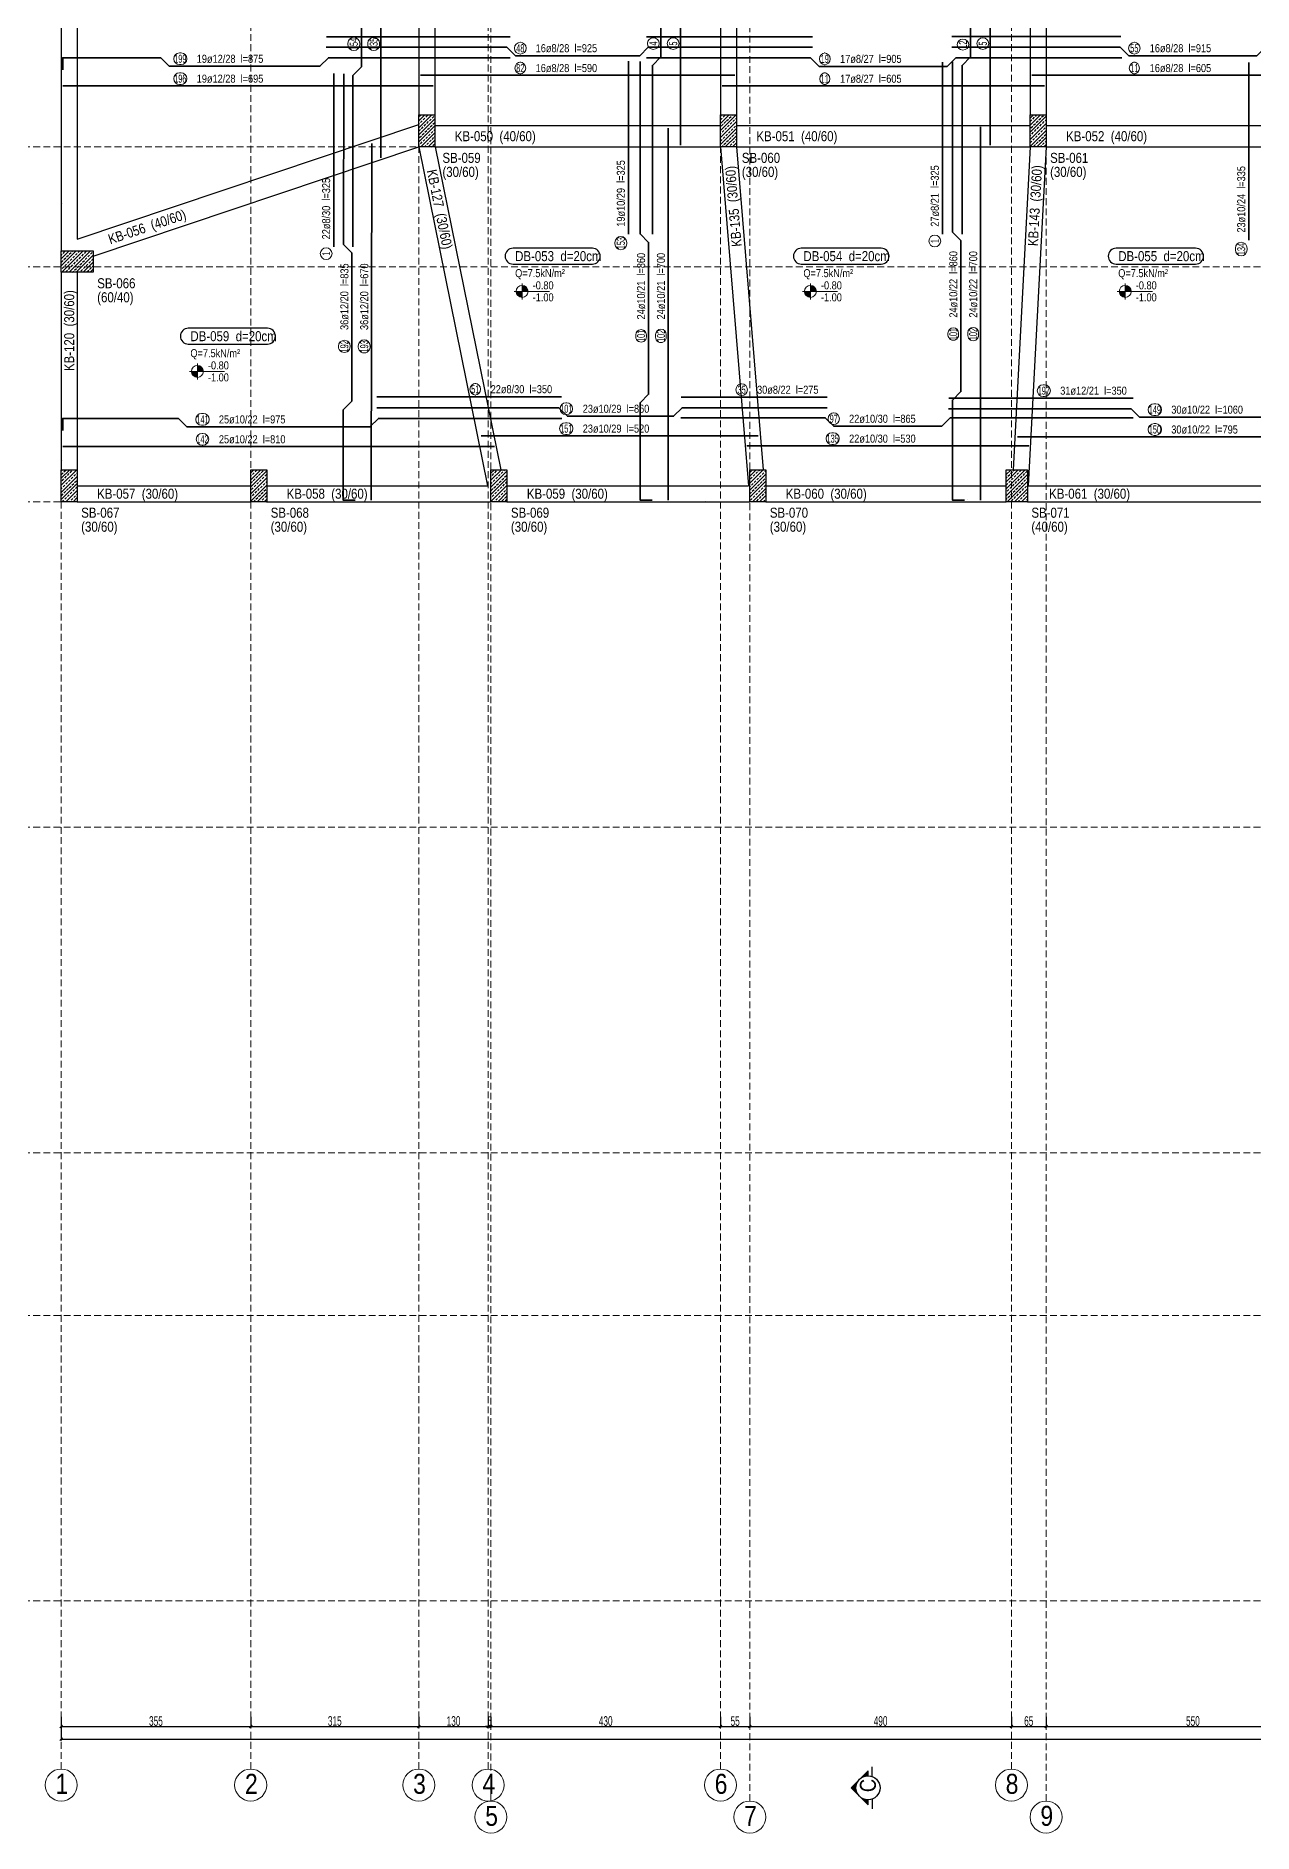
# Model space of a CAD drawing. Header units: millimetres. Extents: x 2300 to 11114, y 689 to 8824.
# Drawn here: x 3515 to 5795, y 749 to 4117 of the extents above; entities that cross this region are included whole.
import ezdxf
from ezdxf.enums import TextEntityAlignment as Align

# ---------------------------------------------------------------- set-up
doc = ezdxf.new("R2010")
doc.units = ezdxf.units.MM
doc.linetypes.add('DASHED', pattern=[19.05, 12.7, -6.35])
for name, color, linetype, lineweight in [('AKS BALONU (BEYKENT)', 7, 'Continuous', 20), ('AKS CIZGISI (BEYKENT)', 252, 'DASHED', 20), ('AKS NO (BEYKENT)', 3, 'Continuous', 20), ('AKS OLCU (BEYKENT)', 200, 'Continuous', 20), ('DONATI (BEYKENT)', 4, 'Continuous', 35), ('DONATI YAZISI (BEYKENT)', 3, 'Continuous', 20), ('DOSEME ISMI (BEYKENT)', 9, 'Continuous', 20), ('DOSEME PAFTA (BEYKENT)', 3, 'Continuous', 20), ('KESIT (BEYKENT)', 151, 'Continuous', 25), ('KESIT ISMI (BEYKENT)', 6, 'Continuous', 20), ('KIRIS (BEYKENT)', 2, 'Continuous', 30), ('KIRIS ISMI (BEYKENT)', 40, 'Continuous', 20), ('KOLON (BEYKENT)', 3, 'Continuous', 30), ('KOLON ISMI (BEYKENT)', 91, 'Continuous', 20), ('KOT CIZGI (BEYKENT)', 120, 'Continuous', 20), ('KOT YAZI (BEYKENT)', 7, 'Continuous', 20), ('POZ BALON (BEYKENT)', 14, 'Continuous', 20), ('POZ NO (BEYKENT)', 2, 'Continuous', 20), ('TARAMA (BEYKENT)', 252, 'Continuous', 25), ('YAZI (BEYKENT)', 140, 'Continuous', 20)]:
    doc.layers.add(name, color=color, linetype=linetype, lineweight=lineweight)
doc.styles.add('DONATI YAZISI (BEYKENT)', font='')
doc.styles.add('DSMOLC-50', font='bahnschrift light condensed', dxfattribs={"width": 0.75, "height": 18})
doc.styles.add('KOT (BEYKENT)', font='')
doc.styles.add('stastyle', font='RomanSTA.ttf')
doc.styles.add('YAZI (BEYKENT)', font='')
doc.styles.get('DONATI YAZISI (BEYKENT)').set_extended_font_data('Bahnschrift Light Condensed')
doc.styles.get('KOT (BEYKENT)').set_extended_font_data('Bahnschrift Light Condensed')
doc.styles.get('YAZI (BEYKENT)').set_extended_font_data('Bahnschrift Light Condensed')
doc.dimstyles.new('DSMOLC-50', dxfattribs={"dimtxt": 18, "dimasz": 5, "dimexe": 2, "dimexo": 2, "dimgap": 1, "dimtad": 1, "dimdec": 1, "dimrnd": 0.5, "dimzin": 12, "dimdsep": 46, "dimtxsty": 'DSMOLC-50', "dimblk": 'OBLIQUE', "dimblk1": 'OBLIQUE', "dimblk2": 'OBLIQUE', "dimcen": 0, "dimclrt": 7, "dimadec": 0, "dimazin": 0, "dimtfac": 1, "dimtdec": 4, "dimtix": 1, "dimtmove": 2, "dimatfit": 3, "dimfxl": 1, "dimtzin": 0, "dimarcsym": 0})
pattern_1 = [(45, (705.027, 417.84), (-6.629126, 6.629126), []), (45, (711.6565, 417.84), (-6.629126, 6.629126), [4.6875, -2.34375])]

# ---------------------------------------------------------------- blocks, each defined once
blk = doc.blocks.new('_Oblique')
at = {"color": 0, "linetype": 'ByBlock', "lineweight": -2}
blk.add_line((-0.5, -0.5), (0.5, 0.5), dxfattribs=at)
blk = doc.blocks.new('*D206')
at = {"layer": 'AKS OLCU (BEYKENT)', "color": 0, "lineweight": -2, "transparency": 16777216}
for p, q in [((3561.9, 966.6), (3561.9, 946.6)), ((3561.9, 948.6), (3916.9, 948.6)), ((3916.9, 966.6), (3916.9, 946.6))]:
    blk.add_line(p, q, dxfattribs=at)
at = {"layer": 'DEFPOINTS', "color": 0, "transparency": 16777216}
for p in [(3561.9, 968.6), (3916.9, 968.6), (3916.9, 948.6)]:
    blk.add_point(p, dxfattribs=at)
at = {"layer": 'AKS OLCU (BEYKENT)', "color": 0, "lineweight": -2, "transparency": 16777216, "xscale": 5, "yscale": 5, "zscale": 5, "rotation": 180}
blk.add_blockref('_Oblique', (3561.9, 948.6), dxfattribs=at)
at = {"layer": 'AKS OLCU (BEYKENT)', "color": 0, "lineweight": -2, "transparency": 16777216, "xscale": 5, "yscale": 5, "zscale": 5}
blk.add_blockref('_Oblique', (3916.9, 948.6), dxfattribs=at)
at = {"layer": 'AKS OLCU (BEYKENT)', "color": 7, "transparency": 16777216, "insert": (3739.4, 958.8), "char_height": 18, "attachment_point": 5, "style": 'DSMOLC-50'}
blk.add_mtext('355', dxfattribs=at)
blk = doc.blocks.new('*D207')
at = {"layer": 'AKS OLCU (BEYKENT)', "color": 0, "lineweight": -2, "transparency": 16777216}
for p, q in [((3916.9, 966.6), (3916.9, 946.6)), ((3916.9, 948.6), (4231.9, 948.6)), ((4231.9, 966.6), (4231.9, 946.6))]:
    blk.add_line(p, q, dxfattribs=at)
at = {"layer": 'DEFPOINTS', "color": 0, "transparency": 16777216}
for p in [(3916.9, 968.6), (4231.9, 968.6), (4231.9, 948.6)]:
    blk.add_point(p, dxfattribs=at)
at = {"layer": 'AKS OLCU (BEYKENT)', "color": 0, "lineweight": -2, "transparency": 16777216, "xscale": 5, "yscale": 5, "zscale": 5, "rotation": 180}
blk.add_blockref('_Oblique', (3916.9, 948.6), dxfattribs=at)
at = {"layer": 'AKS OLCU (BEYKENT)', "color": 0, "lineweight": -2, "transparency": 16777216, "xscale": 5, "yscale": 5, "zscale": 5}
blk.add_blockref('_Oblique', (4231.9, 948.6), dxfattribs=at)
at = {"layer": 'AKS OLCU (BEYKENT)', "color": 7, "transparency": 16777216, "insert": (4074.4, 958.8), "char_height": 18, "attachment_point": 5, "style": 'DSMOLC-50'}
blk.add_mtext('315', dxfattribs=at)
blk = doc.blocks.new('*D208')
at = {"layer": 'AKS OLCU (BEYKENT)', "color": 0, "lineweight": -2, "transparency": 16777216}
for p, q in [((4231.9, 966.6), (4231.9, 946.6)), ((4231.9, 948.6), (4361.9, 948.6)), ((4361.9, 966.6), (4361.9, 946.6))]:
    blk.add_line(p, q, dxfattribs=at)
at = {"layer": 'DEFPOINTS', "color": 0, "transparency": 16777216}
for p in [(4231.9, 968.6), (4361.9, 968.6), (4361.9, 948.6)]:
    blk.add_point(p, dxfattribs=at)
at = {"layer": 'AKS OLCU (BEYKENT)', "color": 0, "lineweight": -2, "transparency": 16777216, "xscale": 5, "yscale": 5, "zscale": 5, "rotation": 180}
blk.add_blockref('_Oblique', (4231.9, 948.6), dxfattribs=at)
at = {"layer": 'AKS OLCU (BEYKENT)', "color": 0, "lineweight": -2, "transparency": 16777216, "xscale": 5, "yscale": 5, "zscale": 5}
blk.add_blockref('_Oblique', (4361.9, 948.6), dxfattribs=at)
at = {"layer": 'AKS OLCU (BEYKENT)', "color": 7, "transparency": 16777216, "insert": (4296.9, 958.8), "char_height": 18, "attachment_point": 5, "style": 'DSMOLC-50'}
blk.add_mtext('130', dxfattribs=at)
blk = doc.blocks.new('*D209')
at = {"layer": 'AKS OLCU (BEYKENT)', "color": 0, "lineweight": -2, "transparency": 16777216}
for p, q in [((4361.9, 948.6), (4356.9, 948.6)), ((4361.9, 966.6), (4361.9, 946.6)), ((4361.9, 948.6), (4366.9, 948.6)), ((4366.9, 966.6), (4366.9, 946.6)), ((4366.9, 948.6), (4371.9, 948.6))]:
    blk.add_line(p, q, dxfattribs=at)
at = {"layer": 'DEFPOINTS', "color": 0, "transparency": 16777216}
for p in [(4361.9, 968.6), (4366.9, 968.6), (4366.9, 948.6)]:
    blk.add_point(p, dxfattribs=at)
at = {"layer": 'AKS OLCU (BEYKENT)', "color": 0, "lineweight": -2, "transparency": 16777216, "xscale": 5, "yscale": 5, "zscale": 5}
blk.add_blockref('_Oblique', (4361.9, 948.6), dxfattribs=at)
at = {"layer": 'AKS OLCU (BEYKENT)', "color": 0, "lineweight": -2, "transparency": 16777216, "xscale": 5, "yscale": 5, "zscale": 5, "rotation": 180}
blk.add_blockref('_Oblique', (4366.9, 948.6), dxfattribs=at)
at = {"layer": 'AKS OLCU (BEYKENT)', "color": 7, "transparency": 16777216, "insert": (4364.4, 958.7), "char_height": 18, "attachment_point": 5, "style": 'DSMOLC-50'}
blk.add_mtext('5', dxfattribs=at)
blk = doc.blocks.new('*D210')
at = {"layer": 'AKS OLCU (BEYKENT)', "color": 0, "lineweight": -2, "transparency": 16777216}
for p, q in [((4366.9, 966.6), (4366.9, 946.6)), ((4366.9, 948.6), (4796.9, 948.6)), ((4796.9, 966.6), (4796.9, 946.6))]:
    blk.add_line(p, q, dxfattribs=at)
at = {"layer": 'DEFPOINTS', "color": 0, "transparency": 16777216}
for p in [(4366.9, 968.6), (4796.9, 968.6), (4796.9, 948.6)]:
    blk.add_point(p, dxfattribs=at)
at = {"layer": 'AKS OLCU (BEYKENT)', "color": 0, "lineweight": -2, "transparency": 16777216, "xscale": 5, "yscale": 5, "zscale": 5, "rotation": 180}
blk.add_blockref('_Oblique', (4366.9, 948.6), dxfattribs=at)
at = {"layer": 'AKS OLCU (BEYKENT)', "color": 0, "lineweight": -2, "transparency": 16777216, "xscale": 5, "yscale": 5, "zscale": 5}
blk.add_blockref('_Oblique', (4796.9, 948.6), dxfattribs=at)
at = {"layer": 'AKS OLCU (BEYKENT)', "color": 7, "transparency": 16777216, "insert": (4581.9, 958.8), "char_height": 18, "attachment_point": 5, "style": 'DSMOLC-50'}
blk.add_mtext('430', dxfattribs=at)
blk = doc.blocks.new('*D211')
at = {"layer": 'AKS OLCU (BEYKENT)', "color": 0, "lineweight": -2, "transparency": 16777216}
for p, q in [((4796.9, 966.6), (4796.9, 946.6)), ((4796.9, 948.6), (4851.9, 948.6)), ((4851.9, 966.6), (4851.9, 946.6))]:
    blk.add_line(p, q, dxfattribs=at)
at = {"layer": 'DEFPOINTS', "color": 0, "transparency": 16777216}
for p in [(4796.9, 968.6), (4851.9, 968.6), (4851.9, 948.6)]:
    blk.add_point(p, dxfattribs=at)
at = {"layer": 'AKS OLCU (BEYKENT)', "color": 0, "lineweight": -2, "transparency": 16777216, "xscale": 5, "yscale": 5, "zscale": 5, "rotation": 180}
blk.add_blockref('_Oblique', (4796.9, 948.6), dxfattribs=at)
at = {"layer": 'AKS OLCU (BEYKENT)', "color": 0, "lineweight": -2, "transparency": 16777216, "xscale": 5, "yscale": 5, "zscale": 5}
blk.add_blockref('_Oblique', (4851.9, 948.6), dxfattribs=at)
at = {"layer": 'AKS OLCU (BEYKENT)', "color": 7, "transparency": 16777216, "insert": (4824.4, 958.7), "char_height": 18, "attachment_point": 5, "style": 'DSMOLC-50'}
blk.add_mtext('55', dxfattribs=at)
blk = doc.blocks.new('*D212')
at = {"layer": 'AKS OLCU (BEYKENT)', "color": 0, "lineweight": -2, "transparency": 16777216}
for p, q in [((4851.9, 966.6), (4851.9, 946.6)), ((4851.9, 948.6), (5341.9, 948.6)), ((5341.9, 966.6), (5341.9, 946.6))]:
    blk.add_line(p, q, dxfattribs=at)
at = {"layer": 'DEFPOINTS', "color": 0, "transparency": 16777216}
for p in [(4851.9, 968.6), (5341.9, 968.6), (5341.9, 948.6)]:
    blk.add_point(p, dxfattribs=at)
at = {"layer": 'AKS OLCU (BEYKENT)', "color": 0, "lineweight": -2, "transparency": 16777216, "xscale": 5, "yscale": 5, "zscale": 5, "rotation": 180}
blk.add_blockref('_Oblique', (4851.9, 948.6), dxfattribs=at)
at = {"layer": 'AKS OLCU (BEYKENT)', "color": 0, "lineweight": -2, "transparency": 16777216, "xscale": 5, "yscale": 5, "zscale": 5}
blk.add_blockref('_Oblique', (5341.9, 948.6), dxfattribs=at)
at = {"layer": 'AKS OLCU (BEYKENT)', "color": 7, "transparency": 16777216, "insert": (5096.9, 958.8), "char_height": 18, "attachment_point": 5, "style": 'DSMOLC-50'}
blk.add_mtext('490', dxfattribs=at)
blk = doc.blocks.new('*D213')
at = {"layer": 'AKS OLCU (BEYKENT)', "color": 0, "lineweight": -2, "transparency": 16777216}
for p, q in [((5341.9, 966.6), (5341.9, 946.6)), ((5341.9, 948.6), (5406.9, 948.6)), ((5406.9, 966.6), (5406.9, 946.6))]:
    blk.add_line(p, q, dxfattribs=at)
at = {"layer": 'DEFPOINTS', "color": 0, "transparency": 16777216}
for p in [(5341.9, 968.6), (5406.9, 968.6), (5406.9, 948.6)]:
    blk.add_point(p, dxfattribs=at)
at = {"layer": 'AKS OLCU (BEYKENT)', "color": 0, "lineweight": -2, "transparency": 16777216, "xscale": 5, "yscale": 5, "zscale": 5, "rotation": 180}
blk.add_blockref('_Oblique', (5341.9, 948.6), dxfattribs=at)
at = {"layer": 'AKS OLCU (BEYKENT)', "color": 0, "lineweight": -2, "transparency": 16777216, "xscale": 5, "yscale": 5, "zscale": 5}
blk.add_blockref('_Oblique', (5406.9, 948.6), dxfattribs=at)
at = {"layer": 'AKS OLCU (BEYKENT)', "color": 7, "transparency": 16777216, "insert": (5374.4, 958.7), "char_height": 18, "attachment_point": 5, "style": 'DSMOLC-50'}
blk.add_mtext('65', dxfattribs=at)
blk = doc.blocks.new('*D214')
at = {"layer": 'AKS OLCU (BEYKENT)', "color": 0, "lineweight": -2, "transparency": 16777216}
for p, q in [((5406.9, 966.6), (5406.9, 946.6)), ((5406.9, 948.6), (5956.9, 948.6)), ((5956.9, 966.6), (5956.9, 946.6))]:
    blk.add_line(p, q, dxfattribs=at)
at = {"layer": 'DEFPOINTS', "color": 0, "transparency": 16777216}
for p in [(5406.9, 968.6), (5956.9, 968.6), (5956.9, 948.6)]:
    blk.add_point(p, dxfattribs=at)
at = {"layer": 'AKS OLCU (BEYKENT)', "color": 0, "lineweight": -2, "transparency": 16777216, "xscale": 5, "yscale": 5, "zscale": 5, "rotation": 180}
blk.add_blockref('_Oblique', (5406.9, 948.6), dxfattribs=at)
at = {"layer": 'AKS OLCU (BEYKENT)', "color": 0, "lineweight": -2, "transparency": 16777216, "xscale": 5, "yscale": 5, "zscale": 5}
blk.add_blockref('_Oblique', (5956.9, 948.6), dxfattribs=at)
at = {"layer": 'AKS OLCU (BEYKENT)', "color": 7, "transparency": 16777216, "insert": (5681.9, 958.8), "char_height": 18, "attachment_point": 5, "style": 'DSMOLC-50'}
blk.add_mtext('550', dxfattribs=at)
blk = doc.blocks.new('*D246')
at = {"layer": 'AKS OLCU (BEYKENT)', "color": 0, "lineweight": -2, "transparency": 16777216}
for p, q in [((3561.9, 966.6), (3561.9, 922.6)), ((10671.9, 966.6), (10671.9, 922.6)), ((3561.9, 924.6), (10671.9, 924.6))]:
    blk.add_line(p, q, dxfattribs=at)
at = {"layer": 'DEFPOINTS', "color": 0, "transparency": 16777216}
for p in [(3561.9, 968.6), (10671.9, 968.6), (10671.9, 924.6)]:
    blk.add_point(p, dxfattribs=at)
at = {"layer": 'AKS OLCU (BEYKENT)', "color": 0, "lineweight": -2, "transparency": 16777216, "xscale": 5, "yscale": 5, "zscale": 5, "rotation": 180}
blk.add_blockref('_Oblique', (3561.9, 924.6), dxfattribs=at)
at = {"layer": 'AKS OLCU (BEYKENT)', "color": 0, "lineweight": -2, "transparency": 16777216, "xscale": 5, "yscale": 5, "zscale": 5}
blk.add_blockref('_Oblique', (10671.9, 924.6), dxfattribs=at)
at = {"layer": 'AKS OLCU (BEYKENT)', "color": 7, "transparency": 16777216, "insert": (7116.9, 934.8), "char_height": 18, "attachment_point": 5, "style": 'DSMOLC-50'}
blk.add_mtext('7110', dxfattribs=at)

msp = doc.modelspace()

# ---------------------------------------------------------------- hatches: boundary and pattern name
at = {"layer": 'KESIT (BEYKENT)', "lineweight": -3}
h = msp.add_hatch(color=256, dxfattribs=at)
h.dxf.hatch_style = 1
h.paths.add_polyline_path([(5057.38, 849.68), (5041.47, 833.77), (5057.38, 817.86, -0.1989124), (5050.79, 833.77, -0.1989124)])
h = msp.add_hatch(color=256, dxfattribs=at)
h.dxf.hatch_style = 1
h.paths.add_polyline_path([(5073.29, 865.59), (5057.38, 849.68, -0.1989124), (5073.29, 856.27)])
h = msp.add_hatch(color=256, dxfattribs=at)
h.dxf.hatch_style = 1
h.paths.add_polyline_path([(5073.29, 811.27, -0.1989124), (5057.38, 817.86), (5073.29, 801.95)])
at = {"layer": 'KOT CIZGI (BEYKENT)'}
h = msp.add_hatch(color=256, dxfattribs=at)
h.dxf.hatch_style = 1
h.paths.add_polyline_path([(4425.38, 3638.13), (4414.13, 3638.13, 0.4142136), (4425.38, 3626.88)])
h = msp.add_hatch(color=256, dxfattribs=at)
h.dxf.hatch_style = 1
h.paths.add_polyline_path([(4425.38, 3649.38), (4425.38, 3638.13), (4436.63, 3638.13, 0.4142136)])
h = msp.add_hatch(color=256, dxfattribs=at)
h.dxf.hatch_style = 1
h.paths.add_polyline_path([(4965.38, 3638.13), (4954.13, 3638.13, 0.4142136), (4965.38, 3626.88)])
h = msp.add_hatch(color=256, dxfattribs=at)
h.dxf.hatch_style = 1
h.paths.add_polyline_path([(4965.38, 3649.38), (4965.38, 3638.13), (4976.63, 3638.13, 0.4142136)])
h = msp.add_hatch(color=256, dxfattribs=at)
h.dxf.hatch_style = 1
h.paths.add_polyline_path([(5555.14, 3638.13), (5543.89, 3638.13, 0.4142136), (5555.14, 3626.88)])
h = msp.add_hatch(color=256, dxfattribs=at)
h.dxf.hatch_style = 1
h.paths.add_polyline_path([(5555.14, 3649.38), (5555.14, 3638.13), (5566.39, 3638.13, 0.4142136)])
h = msp.add_hatch(color=256, dxfattribs=at)
h.dxf.hatch_style = 1
h.paths.add_polyline_path([(3817.04, 3488.13), (3805.79, 3488.13, 0.4142136), (3817.04, 3476.88)])
h = msp.add_hatch(color=256, dxfattribs=at)
h.dxf.hatch_style = 1
h.paths.add_polyline_path([(3817.04, 3499.38), (3817.04, 3488.13), (3828.29, 3488.13, 0.4142136)])
at = {"layer": 'TARAMA (BEYKENT)'}
h = msp.add_hatch(dxfattribs=at)
h.set_pattern_fill('ANSI33', color=256, scale=1.5, style=0, pattern_type=0)
h.set_pattern_definition(pattern_1)
h.paths.add_polyline_path([(4231.88, 3968.91), (4261.88, 3968.91), (4261.88, 3908.91), (4231.88, 3908.91)], flags=0)
h = msp.add_hatch(dxfattribs=at)
h.set_pattern_fill('ANSI33', color=256, scale=1.5, style=0, pattern_type=0)
h.set_pattern_definition(pattern_1)
h.paths.add_polyline_path([(4796.88, 3968.91), (4826.88, 3968.91), (4826.88, 3908.91), (4796.88, 3908.91)], flags=0)
h = msp.add_hatch(dxfattribs=at)
h.set_pattern_fill('ANSI33', color=256, scale=1.5, style=0, pattern_type=0)
h.set_pattern_definition(pattern_1)
h.paths.add_polyline_path([(5376.88, 3968.91), (5406.88, 3968.91), (5406.88, 3908.91), (5376.88, 3908.91)], flags=0)
h = msp.add_hatch(dxfattribs=at)
h.set_pattern_fill('ANSI33', color=256, scale=1.5, style=0, pattern_type=0)
h.set_pattern_definition(pattern_1)
h.paths.add_polyline_path([(3561.88, 3713.91), (3621.88, 3713.91), (3621.88, 3673.91), (3561.88, 3673.91)], flags=0)
h = msp.add_hatch(dxfattribs=at)
h.set_pattern_fill('ANSI33', color=256, scale=1.5, style=0, pattern_type=0)
h.set_pattern_definition(pattern_1)
h.paths.add_polyline_path([(3561.88, 3303.91), (3591.88, 3303.91), (3591.88, 3243.91), (3561.88, 3243.91)], flags=0)
h = msp.add_hatch(dxfattribs=at)
h.set_pattern_fill('ANSI33', color=256, scale=1.5, style=0, pattern_type=0)
h.set_pattern_definition(pattern_1)
h.paths.add_polyline_path([(3916.88, 3303.91), (3946.88, 3303.91), (3946.88, 3243.91), (3916.88, 3243.91)], flags=0)
h = msp.add_hatch(dxfattribs=at)
h.set_pattern_fill('ANSI33', color=256, scale=1.5, style=0, pattern_type=0)
h.set_pattern_definition(pattern_1)
h.paths.add_polyline_path([(4366.88, 3303.91), (4396.88, 3303.91), (4396.88, 3243.91), (4366.88, 3243.91)], flags=0)
h = msp.add_hatch(dxfattribs=at)
h.set_pattern_fill('ANSI33', color=256, scale=1.5, style=0, pattern_type=0)
h.set_pattern_definition(pattern_1)
h.paths.add_polyline_path([(4851.88, 3303.91), (4881.88, 3303.91), (4881.88, 3243.91), (4851.88, 3243.91)], flags=0)
h = msp.add_hatch(dxfattribs=at)
h.set_pattern_fill('ANSI33', color=256, scale=1.5, style=0, pattern_type=0)
h.set_pattern_definition(pattern_1)
h.paths.add_polyline_path([(5331.88, 3303.91), (5371.88, 3303.91), (5371.88, 3243.91), (5331.88, 3243.91)], flags=0)

# ---------------------------------------------------------------- linework, layer by layer
at = {"layer": 'AKS BALONU (BEYKENT)'}
for centre in [(3561.88, 838.91), (3916.88, 838.91), (4231.88, 838.91), (4361.88, 838.91), (4796.88, 838.91), (5341.88, 838.91), (4366.88, 778.91), (4851.88, 778.91), (5406.88, 778.91)]:
    msp.add_circle(centre, 30, dxfattribs=at)
at = {"layer": 'AKS CIZGISI (BEYKENT)'}
for p, q in [((4366.88, 808.91), (4366.88, 8513.91)), ((4851.88, 808.91), (4851.88, 8513.91)), ((5406.88, 808.91), (5406.88, 8513.91)), ((3561.88, 868.91), (3561.88, 8453.91)), ((3916.88, 868.91), (3916.88, 8453.91)), ((4231.88, 868.91), (4231.88, 8453.91)), ((4361.88, 868.91), (4361.88, 8453.91)), ((4796.88, 868.91), (4796.88, 8453.91)), ((5341.88, 868.91), (5341.88, 8453.91)), ((3261.88, 3908.91), (10994.38, 3908.91)), ((3261.88, 3683.91), (10994.38, 3683.91)), ((3261.88, 3243.91), (10994.38, 3243.91)), ((3261.88, 2633.91), (10994.38, 2633.91)), ((3261.88, 2023.91), (10994.38, 2023.91)), ((3261.88, 1718.91), (10994.38, 1718.91)), ((3261.88, 1183.91), (10994.38, 1183.91))]:
    msp.add_line(p, q, dxfattribs=at)
at = {"layer": 'DONATI (BEYKENT)'}
for points in [[(4108.29, 3721.82), (4108.29, 4042.69), (4124.19, 4058.61), (4124.18, 4256.01), (4108.29, 4271.94), (4108.29, 4542.54)], [(4669.38, 3745.53), (4669.38, 4061.53), (4685.29, 4077.45), (4685.28, 4265.11), (4669.38, 4281.03), (4669.38, 4545.78)], [(5249.38, 3745.53), (5249.38, 4061.53), (5265.29, 4077.45), (5265.28, 4265.11), (5249.38, 4281.03), (5249.38, 4541.84)], [(4160.79, 3888.2), (4160.79, 4416.68)], [(4721.88, 3911.91), (4721.88, 4420.91)], [(5301.88, 3911.91), (5301.88, 4420.91)], [(4058.98, 4115.01), (4402.78, 4115.01)], [(4658.2, 4114.91), (4969.14, 4114.91)], [(5230.15, 4115.49), (5547.15, 4115.49)], [(3564.8, 4053.26), (3564.78, 4075.76), (3748.5, 4075.76), (3764.41, 4059.86), (4046.56, 4059.86), (4062.48, 4075.76), (4402.67, 4075.76)], [(4058.52, 4095.57), (4397, 4095.57), (4412.92, 4079.67), (4645.58, 4079.68), (4661.5, 4095.57), (4969.25, 4095.57)], [(4658.51, 4075.57), (4965.76, 4075.57), (4981.67, 4059.67), (5221.84, 4059.68), (5237.76, 4075.57), (5548.7, 4075.57)], [(5230.38, 4095.57), (5545.75, 4095.57), (5561.67, 4079.67), (5801.83, 4079.68), (5817.75, 4095.57), (6128.75, 4095.57)], [(4072.41, 3721.71), (4072.41, 4046.43)], [(4112.54, 3246.84), (4090.04, 3246.86), (4090.31, 3416.14), (4106.24, 3432.03), (4106.64, 3710.17), (4090.76, 3726.11), (4091.23, 4045.88)], [(4234.88, 4043.07), (4823.88, 4043.07)], [(4624.38, 3745.42), (4624.38, 4069.43)], [(4668.92, 3246.92), (4646.42, 3246.91), (4646.42, 3429.46), (4662.33, 3445.37), (4662.32, 3729.76), (4646.42, 3745.68), (4646.42, 4068.79)], [(5212.58, 3745.42), (5212.58, 4067.72)], [(5253.84, 3246.92), (5231.34, 3246.91), (5231.34, 3434.4), (5247.25, 3450.32), (5247.24, 3733.18), (5231.34, 3749.11), (5231.34, 4068.15)], [(5379.88, 4043.07), (5983.88, 4043.07)], [(5786.58, 3734.35), (5786.58, 4066.77)], [(3564.91, 4023.26), (4258.88, 4023.26)], [(4799.88, 4023.07), (5403.88, 4023.07)], [(4698.92, 3247.03), (4698.92, 3943.92)], [(5283.84, 3247.03), (5283.84, 3946.59)], [(4142.54, 3246.91), (4143.55, 3915.13)], [(4152.89, 3440.6), (4499.19, 3440.6)], [(4723.21, 3439.62), (4996.76, 3439.62)], [(5224.59, 3437.83), (5570.12, 3437.83)], [(4153, 3419.91), (4494.17, 3419.91), (4510.09, 3404), (4708.99, 3404.01), (4724.91, 3419.91), (4996.86, 3419.91)], [(5223.87, 3418.23), (5566.17, 3418.23), (5582.08, 3402.32), (5922.35, 3402.33), (5938.27, 3418.23), (6268.33, 3418.23)], [(3564.8, 3377.41), (3564.78, 3399.91), (3781.57, 3399.91), (3797.48, 3384), (4140.13, 3384.01), (4156.05, 3399.91), (4499.86, 3399.91)], [(4722.45, 3401.15), (4993.16, 3401.15), (5009.07, 3385.25), (5211.34, 3385.25), (5227.26, 3401.15), (5570.23, 3401.15)], [(3564.91, 3347.41), (4373.42, 3347.41)], [(4348.93, 3367.41), (4867.55, 3367.41)], [(4846.23, 3348.65), (5374.43, 3348.65)], [(5353.57, 3365.73), (6147.03, 3365.73)]]:
    msp.add_lwpolyline(points, dxfattribs=at)
at = {"layer": 'DOSEME PAFTA (BEYKENT)', "lineweight": -3}
for points in [[(4408.34, 3689.26), (4556.91, 3689.26, 1), (4556.91, 3718.93), (4408.34, 3718.93, 1)], [(4948.34, 3689.26), (5097.84, 3689.26, 1), (5097.84, 3718.93), (4948.34, 3718.93, 1)], [(5538.1, 3689.26), (5686.96, 3689.26, 1), (5686.96, 3718.93), (5538.1, 3718.93, 1)], [(3800.01, 3539.26), (3948.29, 3539.26, 1), (3948.29, 3568.93), (3800.01, 3568.93, 1)]]:
    msp.add_lwpolyline(points, format="xyb", close=True, dxfattribs=at)
at = {"layer": 'KESIT (BEYKENT)', "lineweight": -3, "flags": 128}
for points in [[(5073.29, 856.27), (5073.29, 865.59), (5041.47, 833.77), (5073.29, 801.95), (5073.29, 811.27)], [(5080.79, 854.98), (5080.79, 873.09)], [(5080.79, 812.56), (5080.79, 794.45)]]:
    msp.add_lwpolyline(points, dxfattribs=at)
at = {"layer": 'KESIT (BEYKENT)', "lineweight": -3}
msp.add_circle((5073.29, 833.77), 22.5, dxfattribs=at)
at = {"layer": 'KIRIS (BEYKENT)'}
for p, q in [((4231.78, 4378.91), (4231.78, 3968.81)), ((4261.88, 4378.91), (4261.78, 3968.81)), ((4796.78, 4378.91), (4796.78, 3968.81)), ((4826.88, 4378.91), (4826.78, 3968.81)), ((5376.98, 4378.91), (5376.98, 3968.81)), ((5406.88, 4378.91), (5406.98, 3968.81)), ((3561.78, 4343.91), (3561.78, 3713.91)), ((3591.88, 4343.91), (3591.88, 3736.18)), ((3591.88, 3736.18), (4231.78, 3951.07)), ((4261.78, 3948.91), (4796.78, 3948.91)), ((4826.78, 3948.91), (5376.98, 3948.91)), ((5406.98, 3948.91), (5956.78, 3948.91)), ((3621.78, 3704.01), (4231.61, 3908.81)), ((4231.9, 3908.81), (4360.79, 3273.91)), ((4262.5, 3908.91), (4796.78, 3908.91)), ((4262.5, 3908.91), (4385.33, 3303.81)), ((4796.89, 3908.81), (4849.4, 3273.91)), ((4826.99, 3908.91), (5376.88, 3908.91)), ((4826.99, 3908.81), (4877.03, 3303.81)), ((5376.88, 3908.81), (5345.04, 3303.81)), ((5406.92, 3908.81), (5373.5, 3273.91)), ((5406.98, 3908.91), (5956.78, 3908.91)), ((3561.78, 3673.91), (3561.78, 3303.81)), ((3591.88, 3673.91), (3591.78, 3303.81)), ((3591.78, 3273.91), (3916.78, 3273.91)), ((3946.78, 3273.91), (4360.79, 3273.91)), ((4396.78, 3273.91), (4849.4, 3273.91)), ((4881.78, 3273.91), (5331.88, 3273.91)), ((5373.5, 3273.91), (6141.88, 3273.91)), ((3591.78, 3243.91), (3916.78, 3243.91)), ((3946.78, 3243.91), (4366.78, 3243.91)), ((4396.78, 3243.91), (4851.78, 3243.91)), ((4881.78, 3243.91), (5331.88, 3243.91)), ((5371.88, 3243.91), (6141.88, 3243.91))]:
    msp.add_line(p, q, dxfattribs=at)
at = {"layer": 'KOLON (BEYKENT)'}
for points in [[(4231.88, 3968.91), (4261.88, 3968.91), (4261.88, 3908.91), (4231.88, 3908.91)], [(4796.88, 3968.91), (4826.88, 3968.91), (4826.88, 3908.91), (4796.88, 3908.91)], [(5376.88, 3968.91), (5406.88, 3968.91), (5406.88, 3908.91), (5376.88, 3908.91)], [(3561.88, 3713.91), (3621.88, 3713.91), (3621.88, 3673.91), (3561.88, 3673.91)], [(3561.88, 3303.91), (3591.88, 3303.91), (3591.88, 3243.91), (3561.88, 3243.91)], [(3916.88, 3303.91), (3946.88, 3303.91), (3946.88, 3243.91), (3916.88, 3243.91)], [(4366.88, 3303.91), (4396.88, 3303.91), (4396.88, 3243.91), (4366.88, 3243.91)], [(4851.88, 3303.91), (4881.88, 3303.91), (4881.88, 3243.91), (4851.88, 3243.91)], [(5331.88, 3303.91), (5371.88, 3303.91), (5371.88, 3243.91), (5331.88, 3243.91)]]:
    msp.add_lwpolyline(points, close=True, dxfattribs=at)
at = {"layer": 'KOT CIZGI (BEYKENT)'}
for p, q in [((4410.38, 3638.13), (4476.42, 3638.13)), ((4425.38, 3653.13), (4425.38, 3623.13)), ((4950.38, 3638.13), (5016.42, 3638.13)), ((4965.38, 3653.13), (4965.38, 3623.13)), ((5540.14, 3638.13), (5606.18, 3638.13)), ((5555.14, 3653.13), (5555.14, 3623.13)), ((3817.04, 3503.13), (3817.04, 3473.13)), ((3802.04, 3488.13), (3868.08, 3488.13))]:
    msp.add_line(p, q, dxfattribs=at)
for centre in [(4425.38, 3638.13), (4965.38, 3638.13), (5555.14, 3638.13), (3817.04, 3488.13)]:
    msp.add_circle(centre, 11.25, dxfattribs=at)
at = {"layer": 'POZ BALON (BEYKENT)'}
for p, q in [((3783.7, 4085), (3786.51, 4085)), ((4099.05, 4100.27), (4099.05, 4103.2)), ((4121.05, 4100.27), (4121.05, 4103.2)), ((4136.29, 4100.28), (4136.29, 4103.15)), ((4158.29, 4100.28), (4158.29, 4103.15)), ((4422.02, 4104.81), (4421.98, 4104.81)), ((4422.02, 4082.81), (4421.98, 4082.81)), ((4993.13, 4084.81), (4991.38, 4084.81)), ((5240.14, 4101.32), (5240.14, 4099.66)), ((5262.14, 4101.32), (5262.14, 4099.66)), ((5572.54, 4104.81), (5571.95, 4104.81)), ((5572.54, 4082.81), (5571.95, 4082.81)), ((3783.7, 4063), (3786.51, 4063)), ((3783.76, 4047.76), (3786.42, 4047.76)), ((4422.87, 4067.57), (4421.1, 4067.57)), ((4422.87, 4045.57), (4421.1, 4045.57)), ((4993.76, 4047.57), (4990.73, 4047.57)), ((4993.13, 4062.81), (4991.38, 4062.81)), ((5573.75, 4067.57), (5570.72, 4067.57)), ((5573.75, 4045.57), (5570.72, 4045.57)), ((3783.76, 4025.76), (3786.42, 4025.76)), ((4993.76, 4025.57), (4990.73, 4025.57)), ((4599.25, 3727.01), (4599.25, 3729.94)), ((4621.25, 3727.01), (4621.25, 3729.94)), ((5761.44, 3715.65), (5761.44, 3719.15)), ((5783.44, 3715.65), (5783.44, 3719.15)), ((4118.48, 3533.62), (4118.48, 3536.28)), ((4638.18, 3553.01), (4638.18, 3556.41)), ((4658.18, 3553.01), (4658.18, 3556.41)), ((4675.42, 3552.13), (4675.42, 3557.26)), ((4695.42, 3552.13), (4695.42, 3557.26)), ((5223.1, 3556.39), (5223.1, 3559.79)), ((5243.1, 3556.39), (5243.1, 3559.79)), ((5260.34, 3555.51), (5260.34, 3560.64)), ((5280.34, 3555.51), (5280.34, 3560.64)), ((4081.24, 3534.54), (4081.24, 3535.5)), ((4103.24, 3534.51), (4103.24, 3535.46)), ((4140.48, 3533.59), (4140.48, 3536.25)), ((4338.65, 3465.73), (4336.69, 3465.73)), ((4338.65, 3443.73), (4336.69, 3443.73)), ((4836.86, 3464.76), (4836.48, 3464.76)), ((4836.86, 3442.76), (4836.48, 3442.76)), ((5401.28, 3462.96), (5403.94, 3462.96)), ((5401.28, 3440.96), (5403.94, 3440.96)), ((3824.86, 3409.14), (3828.27, 3409.14)), ((4507.44, 3429.14), (4508.84, 3429.14)), ((4507.44, 3407.14), (4508.84, 3407.14)), ((5009.54, 3410.39), (5008.71, 3410.39)), ((5608.99, 3427.46), (5612.38, 3427.46)), ((5608.99, 3405.46), (5612.38, 3405.46)), ((3824.86, 3387.14), (3828.27, 3387.14)), ((3825.85, 3371.91), (3827.24, 3371.91)), ((4506.57, 3391.91), (4509.67, 3391.91)), ((4506.57, 3369.91), (4509.67, 3369.91)), ((5005.67, 3373.15), (5008.54, 3373.15)), ((5009.54, 3388.39), (5008.71, 3388.39)), ((5609.1, 3390.23), (5612.24, 3390.23)), ((5609.1, 3368.23), (5612.24, 3368.23)), ((3825.85, 3349.91), (3827.24, 3349.91)), ((5005.67, 3351.15), (5008.54, 3351.15))]:
    msp.add_line(p, q, dxfattribs=at)
for centre in [(4671.14, 4102.51), (4708.38, 4102.5), (5288.38, 4102.48), (5198.44, 3732.47), (4058.27, 3708.76)]:
    msp.add_circle(centre, 11, dxfattribs=at)
for centre, radius, start, end in [((4110.05, 4103.2), 11, 0, 180), ((4147.29, 4103.15), 11, 0, 180), ((5251.14, 4099.66), 11, 0, 180), ((3783.7, 4074), 11, 90.00001, 270.00001), ((3786.51, 4074), 11, 270.00001, 90.00001), ((4110.05, 4100.27), 11, 180, 0), ((4147.29, 4100.28), 11, 180, 0), ((4422.02, 4093.81), 11, 90, 270), ((4421.98, 4093.81), 11, 270, 90), ((4993.13, 4073.81), 11, 90, 270), ((4991.38, 4073.81), 11, 270, 90), ((5251.14, 4101.32), 11, 180, 0), ((5572.54, 4093.81), 11, 90, 270), ((5571.95, 4093.81), 11, 270, 90), ((3783.76, 4036.76), 11, 90.00001, 270.00001), ((3786.42, 4036.76), 11, 270.00001, 90.00001), ((4422.87, 4056.57), 11, 90, 270), ((4421.1, 4056.57), 11, 270, 90), ((4993.76, 4036.57), 11, 90, 270), ((4990.73, 4036.57), 11, 270, 90), ((5573.75, 4056.57), 11, 90, 270), ((5570.72, 4056.57), 11, 270, 90), ((4610.25, 3729.94), 11, 0, 180), ((4610.25, 3727.01), 11, 180, 0), ((5772.44, 3719.15), 11, 0, 180), ((5772.44, 3715.65), 11, 180, 0), ((5270.34, 3560.64), 10, 0.00007, 180.00007), ((4092.24, 3535.48), 11, 359.91592, 179.91592), ((4129.48, 3536.27), 11, 359.91592, 179.91592), ((4648.18, 3556.41), 10, 359.99993, 179.99993), ((4648.18, 3553.01), 10, 179.99993, 359.99993), ((4685.42, 3557.26), 10, 359.99993, 179.99993), ((4685.42, 3552.13), 10, 179.99993, 359.99993), ((5233.1, 3559.79), 10, 0.00007, 180.00007), ((5233.1, 3556.39), 10, 180.00007, 0.00007), ((5270.34, 3555.51), 10, 180.00007, 0.00007), ((4092.24, 3534.53), 11, 179.91592, 359.91592), ((4129.48, 3533.6), 11, 179.91592, 359.91592), ((4338.65, 3454.73), 11, 90, 270), ((4336.69, 3454.73), 11, 270, 90), ((4836.86, 3453.76), 11, 90, 270), ((4836.48, 3453.76), 11, 270, 90), ((5401.28, 3451.96), 11, 90, 270), ((5403.94, 3451.96), 11, 270, 90), ((3824.86, 3398.14), 11, 90, 270), ((3828.27, 3398.14), 11, 270, 90), ((4507.44, 3418.14), 11, 90, 270), ((4508.84, 3418.14), 11, 270, 90), ((5009.54, 3399.39), 11, 90, 270), ((5008.71, 3399.39), 11, 270, 90), ((5608.99, 3416.46), 11, 90, 270), ((5612.38, 3416.46), 11, 270, 90), ((3825.85, 3360.91), 11, 90, 270), ((3827.24, 3360.91), 11, 270, 90), ((4506.57, 3380.91), 11, 90, 270), ((4509.67, 3380.91), 11, 270, 90), ((5005.67, 3362.15), 11, 90, 270), ((5008.54, 3362.15), 11, 270, 90), ((5609.1, 3379.23), 11, 90, 270), ((5612.24, 3379.23), 11, 270, 90)]:
    msp.add_arc(centre, radius, start, end, dxfattribs=at)

# ---------------------------------------------------------------- texts
at = {"layer": 'AKS NO (BEYKENT)', "style": 'YAZI (BEYKENT)'}
for s, p in [('1', (3551.24, 822.41)), ('2', (3906.18, 822.41)), ('3', (4221.17, 822.41)), ('4', (4351.2, 822.41)), ('6', (4786.12, 822.41)), ('8', (5331.2, 822.41)), ('5', (4356.28, 762.41)), ('7', (4841.2, 762.41)), ('9', (5396.2, 762.41))]:
    msp.add_text(s, height=37.5, dxfattribs=at).set_placement(p)
at = {"layer": 'DONATI (BEYKENT)', "style": 'stastyle'}
for s, p in [('& 1-.2- 1- 6.7- 6.1', (4234.88, 4043.07)), ('& 1-.2- 1- 6.1- 5.8', (5379.88, 4043.07)), ('& 1-.2- 1- 5.65- 5.5', (4799.88, 4023.07)), ('& 1-.2- 1- 6.649997- 5', (4721.88, 3911.91)), ('& 1-.2- 1- 6.649998- 5', (5301.88, 3911.91)), ('& 1-.2- 1- 6.649998- 6.738001', (4160.79, 3888.2)), ('& 1-.2- 1- 0- 5.65', (3564.88, 3802.11)), ('& 1-.2- 1- 7.53185- 5.780267', (4348.93, 3367.41)), ('& 1-.2- 1- 5.185276- 8.13873', (4846.23, 3348.65)), ('& 1-.2- 1- 5.780267- 5.014759', (5353.57, 3365.73)), ('& 1-.2- 1- 0- 5.185276', (3564.88, 3320.84)), ('& 1-.2- 1- 0- 4.991113', (4271.62, 3243.19)), ('& 1-.2- 1- 0- 5', (4768.44, 3244.92)), ('& 1-.2- 1- 0- 5', (5259.84, 3247.44))]:
    msp.add_text(s, height=0.00075, dxfattribs=at).set_placement(p)
at = {"layer": 'DONATI YAZISI (BEYKENT)', "style": 'DONATI YAZISI (BEYKENT)'}
for s, rotation, p in [(' 19ø12/28  l=875', 0.00001, (3811.1, 4066.5)), (' 19ø12/28  l=695', 0.00001, (3811.09, 4029.26)), (' 19ø10/29  l=325', 90, (4617.75, 3754.47)), (' 27ø8/21  l=325', 90, (5205.94, 3754.47)), (' 22ø8/30  l=325', 90, (4065.77, 3730.76)), (' 23ø10/24  l=335', 90, (5779.94, 3743.4)), (' 24ø10/21  l=860', 89.99993, (4655.68, 3580.71)), (' 24ø10/21  l=700', 89.99993, (4692.92, 3580.69)), (' 24ø10/22  l=860', 90.00007, (5240.6, 3584.09)), (' 24ø10/22  l=700', 90.00007, (5277.84, 3584.07)), (' 36ø12/20  l=835', 89.91592, (4099.78, 3560.99)), (' 36ø12/20  l=670', 89.91592, (4137.02, 3560.92)), (' 25ø10/22  l=975', 0, (3852.56, 3390.64)), (' 25ø10/22  l=810', 0, (3852.55, 3353.41))]:
    msp.add_text(s, height=15, rotation=rotation, dxfattribs=at).set_placement(p)
for s, p in [(' 16ø8/28  l=925', (4446, 4086.31)), (' 17ø8/27  l=905', (5016.26, 4066.31)), (' 16ø8/28  l=915', (5596.25, 4086.31)), (' 16ø8/28  l=590', (4445.98, 4049.07)), (' 17ø8/27  l=605', (5016.24, 4029.07)), (' 16ø8/28  l=605', (5596.23, 4049.07)), (' 22ø8/30  l=350', (4361.67, 3447.23)), (' 30ø8/22  l=275', (4860.67, 3446.26)), (' 31ø12/21  l=350', (5428.61, 3444.46)), (' 23ø10/29  l=860', (4534.14, 3410.64)), (' 22ø10/30  l=865', (5033.12, 3391.89)), (' 30ø10/22  l=1060', (5636.68, 3408.96)), (' 23ø10/29  l=520', (4534.12, 3373.41)), (' 22ø10/30  l=530', (5033.11, 3354.65)), (' 30ø10/22  l=795', (5636.67, 3371.73))]:
    msp.add_text(s, height=15, dxfattribs=at).set_placement(p)
at = {"layer": 'DOSEME ISMI (BEYKENT)', "style": 'YAZI (BEYKENT)'}
for s, p in [('DB-053  d=20cm', (4412.3, 3694.74)), ('DB-054  d=20cm', (4952.3, 3694.74)), ('DB-055  d=20cm', (5542.07, 3694.74)), ('DB-059  d=20cm', (3803.97, 3544.74))]:
    msp.add_text(s, height=18.75, dxfattribs=at).set_placement(p)
at = {"layer": 'KESIT ISMI (BEYKENT)', "style": 'YAZI (BEYKENT)'}
msp.add_text('C', height=30, rotation=90, dxfattribs=at).set_placement((5088.1, 825.58))
at = {"layer": 'KIRIS ISMI (BEYKENT)', "style": 'YAZI (BEYKENT)'}
for s, p in [('KB-050  (40/60)', (4299.28, 3919.53)), ('KB-051  (40/60)', (4864.28, 3919.53)), ('KB-052  (40/60)', (5444.48, 3919.53)), ('KB-057  (30/60)', (3629.28, 3249.53)), ('KB-058  (30/60)', (3984.28, 3249.53)), ('KB-059  (30/60)', (4434.28, 3249.53)), ('KB-060  (30/60)', (4919.28, 3249.53)), ('KB-061  (30/60)', (5412.63, 3249.53))]:
    msp.add_text(s, height=18.75, dxfattribs=at).set_placement(p)
for s, rotation, p in [('KB-143  (30/60)', 86.98727, (5391.5, 3722.57)), ('KB-127  (30/60)', 281.47546, (4246.67, 3864.38)), ('KB-135  (30/60)', 94.72791, (4836.76, 3722.57)), ('KB-056  (40/60)', 18.56314, (3653.96, 3726.04)), ('KB-120  (30/60)', 90, (3586.27, 3488.7))]:
    msp.add_text(s, height=18.75, rotation=rotation, dxfattribs=at).set_placement(p)
at = {"layer": 'KOLON ISMI (BEYKENT)', "style": 'YAZI (BEYKENT)'}
for s, p in [('SB-059', (4276.09, 3878.91)), ('SB-060', (4836.97, 3878.91)), ('SB-061', (5414.38, 3878.91)), ('(30/60)', (4276.09, 3852.66)), ('(30/60)', (4836.97, 3852.66)), ('(30/60)', (5414.38, 3852.66)), ('SB-066', (3629.38, 3643.91)), ('(60/40)', (3629.38, 3617.66)), ('SB-067', (3599.38, 3213.91)), ('(30/60)', (3599.38, 3187.66)), ('SB-068', (3954.38, 3213.91)), ('(30/60)', (3954.38, 3187.66)), ('SB-069', (4404.38, 3213.91)), ('(30/60)', (4404.38, 3187.66)), ('SB-070', (4889.38, 3213.91)), ('(30/60)', (4889.38, 3187.66)), ('SB-071', (5379.38, 3213.91)), ('(40/60)', (5379.38, 3187.66))]:
    msp.add_text(s, height=18.75, dxfattribs=at).set_placement(p)
at = {"layer": 'KOT YAZI (BEYKENT)', "style": 'KOT (BEYKENT)'}
for s, p in [(' -0.80', (4440.38, 3641.88)), (' -0.80', (4980.38, 3641.88)), (' -0.80', (5570.14, 3641.88)), (' -1.00', (4440.38, 3619.38)), (' -1.00', (4980.38, 3619.38)), (' -1.00', (5570.14, 3619.38)), (' -0.80', (3832.04, 3491.88)), (' -1.00', (3832.04, 3469.38))]:
    msp.add_text(s, height=15, dxfattribs=at).set_placement(p)
at = {"layer": 'POZ NO (BEYKENT)', "style": 'YAZI (BEYKENT)', "width": 0.8}
for s, p in [('154', (4110.05, 4101.73)), ('135', (4147.29, 4101.72)), ('4', (4671.14, 4102.51)), ('5', (4708.38, 4102.5)), ('12', (5251.14, 4100.49)), ('5', (5288.38, 4102.48)), ('153', (4610.25, 3728.47)), ('1', (4058.27, 3708.76)), ('1', (5198.44, 3732.47)), ('134', (5772.44, 3717.4)), ('192', (4092.24, 3535)), ('193', (4129.48, 3534.94)), ('101', (4648.18, 3554.71)), ('102', (4685.42, 3554.69)), ('101', (5233.1, 3558.09)), ('102', (5270.34, 3558.07))]:
    msp.add_text(s, height=15, rotation=90, dxfattribs=at).set_placement(p, align=Align.MIDDLE_CENTER)
for s, p in [('199', (3785.1, 4074)), ('48', (4422, 4093.81)), ('19', (4992.26, 4073.81)), ('55', (5572.25, 4093.81)), ('196', (3785.09, 4036.76)), ('82', (4421.98, 4056.57)), ('11', (4992.24, 4036.57)), ('11', (5572.23, 4056.57)), ('51', (4337.67, 3454.73)), ('35', (4836.67, 3453.76)), ('197', (5402.61, 3451.96)), ('141', (3826.56, 3398.14)), ('101', (4508.14, 3418.14)), ('97', (5009.12, 3399.39)), ('149', (5610.68, 3416.46)), ('142', (3826.55, 3360.91)), ('151', (4508.12, 3380.91)), ('135', (5007.11, 3362.15)), ('150', (5610.67, 3379.23))]:
    msp.add_text(s, height=15, dxfattribs=at).set_placement(p, align=Align.MIDDLE_CENTER)
at = {"layer": 'YAZI (BEYKENT)', "style": 'YAZI (BEYKENT)'}
for p in [(4412.3, 3664.74), (4952.3, 3664.74), (5542.07, 3664.74), (3803.97, 3514.74)]:
    msp.add_text('Q=7.5kN/m²', height=15, dxfattribs=at).set_placement(p)

# ---------------------------------------------------------------- dimensions: what is measured, and where the dimension line sits
at = {"layer": 'AKS OLCU (BEYKENT)'}
for base, p1, p2, picture, middle in [((3916.88, 948.62), (3561.88, 968.62), (3916.88, 968.62), '*D206', (3739.38, 958.81)), ((10671.88, 924.62), (3561.88, 968.62), (10671.88, 968.62), '*D246', (7116.88, 934.81)), ((4231.88, 948.62), (3916.88, 968.62), (4231.88, 968.62), '*D207', (4074.38, 958.81)), ((4361.88, 948.62), (4231.88, 968.62), (4361.88, 968.62), '*D208', (4296.88, 958.81)), ((4366.88, 948.62), (4361.88, 968.62), (4366.88, 968.62), '*D209', (4364.38, 958.72)), ((4796.88, 948.62), (4366.88, 968.62), (4796.88, 968.62), '*D210', (4581.88, 958.81)), ((4851.88, 948.62), (4796.88, 968.62), (4851.88, 968.62), '*D211', (4824.38, 958.72)), ((5341.88, 948.62), (4851.88, 968.62), (5341.88, 968.62), '*D212', (5096.88, 958.81)), ((5406.88, 948.62), (5341.88, 968.62), (5406.88, 968.62), '*D213', (5374.38, 958.72)), ((5956.88, 948.62), (5406.88, 968.62), (5956.88, 968.62), '*D214', (5681.88, 958.81))]:
    dim = msp.add_linear_dim(base=base, p1=p1, p2=p2, dimstyle='DSMOLC-50', dxfattribs=at)
    dim.commit()
    dim.dimension.update_dxf_attribs({"geometry": picture, "text_midpoint": middle})

doc.saveas('drawing.dxf')
